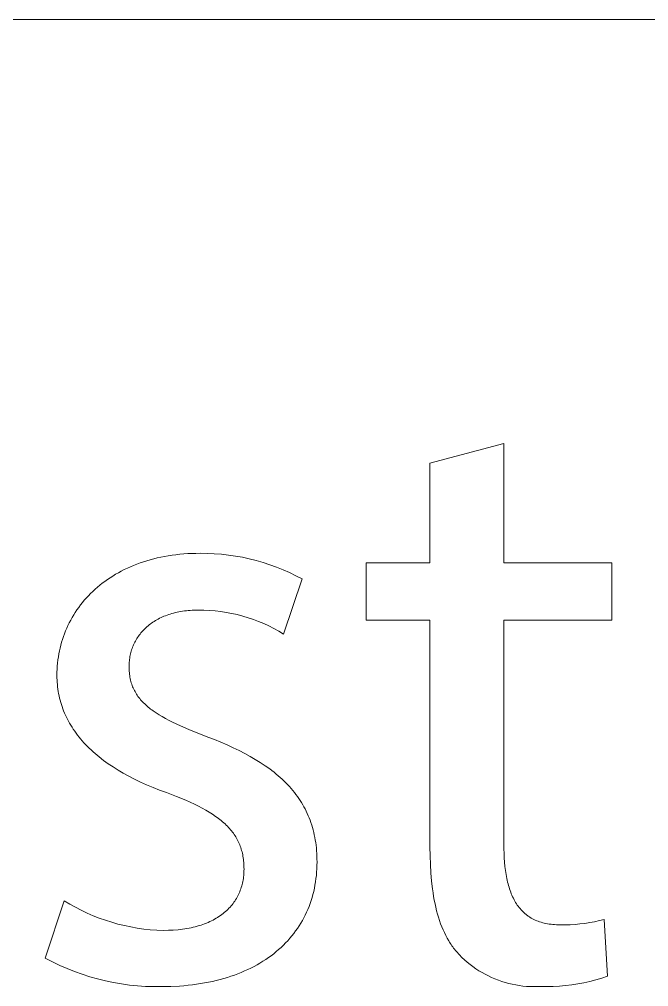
# Model space of a CAD drawing. Header units: millimetres. Extents: x -1480 to 5249, y -840 to 3860.
# Drawn here: x 3903.7 to 3953.2, y -728.3 to -652.3 of the extents above; entities that cross this region are included whole.
import ezdxf

# ---------------------------------------------------------------- set-up
doc = ezdxf.new("R2010")
doc.units = ezdxf.units.MM
doc.header["$MEASUREMENT"] = 0
doc.layers.add('Domyślny', color=7, linetype='Continuous', true_color=0x000000)

msp = doc.modelspace()

# ---------------------------------------------------------------- linework, layer by layer
at = {"layer": 'Domyślny', "color": 18, "lineweight": 15, "true_color": 0x000000}
for p, q in [((2706.175, -652.325), (5242.511, -652.325)), ((3935.974, -687.195), (3941.777, -685.649)), ((3941.777, -685.649), (3941.777, -695.014)), ((3935.974, -695.014), (3935.974, -687.195)), ((3915.418, -694.461), (3915.716, -694.415)), ((3915.716, -694.415), (3916.017, -694.376)), ((3916.017, -694.376), (3916.323, -694.342)), ((3916.323, -694.342), (3916.633, -694.314)), ((3916.633, -694.314), (3916.947, -694.292)), ((3916.947, -694.292), (3917.266, -694.276)), ((3917.266, -694.276), (3917.588, -694.267)), ((3917.588, -694.267), (3917.915, -694.264)), ((3917.915, -694.264), (3918.472, -694.269)), ((3918.472, -694.269), (3919.029, -694.294)), ((3919.029, -694.294), (3919.585, -694.337)), ((3919.585, -694.337), (3920.139, -694.399)), ((3920.139, -694.399), (3920.69, -694.479)), ((3912.69, -695.219), (3912.942, -695.119)), ((3912.942, -695.119), (3913.199, -695.025)), ((3913.199, -695.025), (3913.461, -694.936)), ((3913.461, -694.936), (3913.727, -694.852)), ((3913.727, -694.852), (3913.998, -694.773)), ((3913.998, -694.773), (3914.273, -694.7)), ((3914.273, -694.7), (3914.553, -694.632)), ((3914.553, -694.632), (3914.837, -694.569)), ((3914.837, -694.569), (3915.125, -694.512)), ((3915.125, -694.512), (3915.418, -694.461)), ((3920.69, -694.479), (3921.238, -694.578)), ((3921.238, -694.578), (3921.783, -694.696)), ((3921.783, -694.696), (3922.324, -694.832)), ((3922.324, -694.832), (3922.859, -694.986)), ((3922.859, -694.986), (3923.389, -695.158)), ((3923.389, -695.158), (3923.913, -695.348)), ((3930.955, -699.518), (3930.955, -695.014)), ((3930.955, -695.014), (3935.974, -695.014)), ((3941.777, -695.014), (3950.269, -695.014)), ((3950.269, -695.014), (3950.269, -699.518)), ((3911.056, -696.048), (3911.275, -695.916)), ((3911.275, -695.916), (3911.498, -695.788)), ((3911.498, -695.788), (3911.727, -695.665)), ((3911.727, -695.665), (3911.961, -695.546)), ((3911.961, -695.546), (3912.199, -695.432)), ((3912.199, -695.432), (3912.442, -695.323)), ((3912.442, -695.323), (3912.69, -695.219)), ((3923.913, -695.348), (3924.431, -695.555)), ((3924.431, -695.555), (3924.941, -695.78)), ((3924.941, -695.78), (3925.443, -696.022)), ((3910.035, -696.774), (3910.229, -696.62)), ((3910.229, -696.62), (3910.428, -696.471)), ((3910.428, -696.471), (3910.632, -696.326)), ((3910.632, -696.326), (3910.841, -696.185)), ((3910.841, -696.185), (3911.056, -696.048)), ((3925.936, -696.28), (3924.48, -700.605)), ((3925.443, -696.022), (3925.936, -696.28)), ((3909.141, -697.599), (3909.309, -697.427)), ((3909.309, -697.427), (3909.483, -697.258)), ((3909.483, -697.258), (3909.662, -697.093)), ((3909.662, -697.093), (3909.846, -696.931)), ((3909.846, -696.931), (3910.035, -696.774)), ((3908.519, -698.325), (3908.667, -698.139)), ((3908.667, -698.139), (3908.819, -697.955)), ((3908.819, -697.955), (3908.977, -697.776)), ((3908.977, -697.776), (3909.141, -697.599)), ((3907.984, -699.104), (3908.11, -698.905)), ((3908.11, -698.905), (3908.241, -698.708)), ((3908.241, -698.708), (3908.377, -698.515)), ((3908.377, -698.515), (3908.519, -698.325)), ((3915.837, -698.959), (3915.704, -698.995)), ((3915.972, -698.925), (3915.837, -698.959)), ((3916.11, -698.893), (3915.972, -698.925)), ((3916.25, -698.864), (3916.11, -698.893)), ((3916.392, -698.838), (3916.25, -698.864)), ((3916.537, -698.814), (3916.392, -698.838)), ((3916.684, -698.793), (3916.537, -698.814)), ((3916.834, -698.774), (3916.684, -698.793)), ((3916.986, -698.759), (3916.834, -698.774)), ((3917.14, -698.746), (3916.986, -698.759)), ((3917.297, -698.736), (3917.14, -698.746)), ((3917.456, -698.728), (3917.297, -698.736)), ((3917.617, -698.724), (3917.456, -698.728)), ((3917.781, -698.723), (3917.617, -698.724)), ((3918.221, -698.729), (3917.781, -698.723)), ((3918.661, -698.75), (3918.221, -698.729)), ((3919.1, -698.787), (3918.661, -698.75)), ((3919.538, -698.838), (3919.1, -698.787)), ((3919.973, -698.905), (3919.538, -698.838)), ((3920.406, -698.987), (3919.973, -698.905)), ((3907.537, -699.93), (3907.64, -699.719)), ((3907.64, -699.719), (3907.749, -699.511)), ((3907.749, -699.511), (3907.864, -699.306)), ((3907.864, -699.306), (3907.984, -699.104)), ((3914.203, -699.678), (3914.105, -699.745)), ((3914.304, -699.613), (3914.203, -699.678)), ((3914.407, -699.549), (3914.304, -699.613)), ((3914.512, -699.488), (3914.407, -699.549)), ((3914.62, -699.429), (3914.512, -699.488)), ((3914.731, -699.372), (3914.62, -699.429)), ((3914.844, -699.317), (3914.731, -699.372)), ((3914.959, -699.264), (3914.844, -699.317)), ((3915.077, -699.213), (3914.959, -699.264)), ((3915.198, -699.165), (3915.077, -699.213)), ((3915.321, -699.119), (3915.198, -699.165)), ((3915.446, -699.075), (3915.321, -699.119)), ((3915.574, -699.034), (3915.446, -699.075)), ((3915.704, -698.995), (3915.574, -699.034)), ((3920.836, -699.084), (3920.406, -698.987)), ((3921.262, -699.196), (3920.836, -699.084)), ((3921.684, -699.322), (3921.262, -699.196)), ((3922.101, -699.463), (3921.684, -699.322)), ((3922.513, -699.619), (3922.101, -699.463)), ((3922.92, -699.789), (3922.513, -699.619)), ((3935.974, -699.518), (3930.955, -699.518)), ((3935.974, -717.308), (3935.974, -699.518)), ((3950.269, -699.518), (3941.777, -699.518)), ((3941.777, -699.518), (3941.777, -717.106)), ((3907.26, -700.578), (3907.347, -700.359)), ((3907.347, -700.359), (3907.439, -700.143)), ((3907.439, -700.143), (3907.537, -699.93)), ((3913.34, -700.433), (3913.268, -700.518)), ((3913.415, -700.35), (3913.34, -700.433)), ((3913.492, -700.268), (3913.415, -700.35)), ((3913.572, -700.188), (3913.492, -700.268)), ((3913.654, -700.11), (3913.572, -700.188)), ((3913.739, -700.033), (3913.654, -700.11)), ((3913.827, -699.959), (3913.739, -700.033)), ((3913.917, -699.886), (3913.827, -699.959)), ((3914.01, -699.815), (3913.917, -699.886)), ((3914.105, -699.745), (3914.01, -699.815)), ((3923.32, -699.972), (3922.92, -699.789)), ((3923.714, -700.169), (3923.32, -699.972)), ((3924.101, -700.38), (3923.714, -700.169)), ((3924.48, -700.605), (3924.101, -700.38)), ((3906.972, -701.475), (3907.036, -701.247)), ((3907.036, -701.247), (3907.105, -701.022)), ((3907.105, -701.022), (3907.18, -700.798)), ((3907.18, -700.798), (3907.26, -700.578)), ((3912.786, -701.249), (3912.738, -701.346)), ((3912.837, -701.153), (3912.786, -701.249)), ((3912.89, -701.058), (3912.837, -701.153)), ((3912.947, -700.964), (3912.89, -701.058)), ((3913.006, -700.872), (3912.947, -700.964)), ((3913.067, -700.781), (3913.006, -700.872)), ((3913.131, -700.692), (3913.067, -700.781)), ((3913.198, -700.604), (3913.131, -700.692)), ((3913.268, -700.518), (3913.198, -700.604)), ((3906.818, -702.17), (3906.863, -701.936)), ((3906.863, -701.936), (3906.915, -701.704)), ((3906.915, -701.704), (3906.972, -701.475)), ((3912.505, -701.955), (3912.476, -702.06)), ((3912.537, -701.851), (3912.505, -701.955)), ((3912.572, -701.748), (3912.537, -701.851)), ((3912.609, -701.646), (3912.572, -701.748)), ((3912.649, -701.545), (3912.609, -701.646)), ((3912.692, -701.445), (3912.649, -701.545)), ((3912.738, -701.346), (3912.692, -701.445)), ((3906.717, -702.882), (3906.744, -702.643)), ((3906.744, -702.643), (3906.778, -702.405)), ((3906.778, -702.405), (3906.818, -702.17)), ((3912.359, -702.71), (3912.349, -702.821)), ((3912.371, -702.6), (3912.359, -702.71)), ((3912.387, -702.49), (3912.371, -702.6)), ((3912.405, -702.381), (3912.387, -702.49)), ((3912.426, -702.273), (3912.405, -702.381)), ((3912.45, -702.166), (3912.426, -702.273)), ((3912.476, -702.06), (3912.45, -702.166)), ((3906.671, -703.608), (3906.68, -703.365)), ((3906.68, -703.365), (3906.695, -703.122)), ((3906.695, -703.122), (3906.717, -702.882)), ((3912.338, -703.046), (3912.336, -703.159)), ((3912.336, -703.159), (3912.338, -703.285)), ((3912.342, -702.933), (3912.338, -703.046)), ((3912.338, -703.285), (3912.342, -703.409)), ((3912.349, -702.821), (3912.342, -702.933)), ((3912.342, -703.409), (3912.349, -703.53)), ((3912.349, -703.53), (3912.359, -703.65)), ((3906.668, -703.853), (3906.671, -703.608)), ((3906.67, -704.036), (3906.668, -703.853)), ((3906.676, -704.217), (3906.67, -704.036)), ((3906.686, -704.397), (3906.676, -704.217)), ((3912.359, -703.65), (3912.372, -703.768)), ((3912.372, -703.768), (3912.387, -703.883)), ((3912.387, -703.883), (3912.406, -703.997)), ((3912.406, -703.997), (3912.427, -704.109)), ((3912.427, -704.109), (3912.452, -704.219)), ((3912.452, -704.219), (3912.479, -704.327)), ((3906.7, -704.576), (3906.686, -704.397)), ((3906.719, -704.755), (3906.7, -704.576)), ((3906.741, -704.932), (3906.719, -704.755)), ((3906.768, -705.108), (3906.741, -704.932)), ((3912.479, -704.327), (3912.509, -704.433)), ((3912.509, -704.433), (3912.542, -704.538)), ((3912.542, -704.538), (3912.578, -704.641)), ((3912.578, -704.641), (3912.617, -704.742)), ((3912.617, -704.742), (3912.659, -704.842)), ((3912.659, -704.842), (3912.704, -704.94)), ((3912.704, -704.94), (3912.752, -705.037)), ((3912.752, -705.037), (3912.802, -705.132)), ((3906.798, -705.283), (3906.768, -705.108)), ((3906.833, -705.457), (3906.798, -705.283)), ((3906.872, -705.63), (3906.833, -705.457)), ((3906.915, -705.802), (3906.872, -705.63)), ((3906.962, -705.972), (3906.915, -705.802)), ((3912.802, -705.132), (3912.856, -705.226)), ((3912.856, -705.226), (3912.913, -705.319)), ((3912.913, -705.319), (3912.973, -705.41)), ((3912.973, -705.41), (3913.036, -705.5)), ((3913.036, -705.5), (3913.102, -705.588)), ((3913.102, -705.588), (3913.17, -705.676)), ((3913.17, -705.676), (3913.242, -705.762)), ((3913.242, -705.762), (3913.317, -705.847)), ((3907.014, -706.142), (3906.962, -705.972)), ((3907.069, -706.31), (3907.014, -706.142)), ((3907.129, -706.478), (3907.069, -706.31)), ((3907.193, -706.644), (3907.129, -706.478)), ((3913.317, -705.847), (3913.395, -705.931)), ((3913.395, -705.931), (3913.476, -706.015)), ((3913.476, -706.015), (3913.561, -706.097)), ((3913.561, -706.097), (3913.648, -706.178)), ((3913.648, -706.178), (3913.738, -706.258)), ((3913.738, -706.258), (3913.832, -706.338)), ((3913.832, -706.338), (3913.928, -706.416)), ((3913.928, -706.416), (3914.028, -706.494)), ((3914.028, -706.494), (3914.131, -706.571)), ((3914.131, -706.571), (3914.237, -706.648)), ((3907.261, -706.809), (3907.193, -706.644)), ((3907.333, -706.973), (3907.261, -706.809)), ((3907.409, -707.135), (3907.333, -706.973)), ((3907.49, -707.297), (3907.409, -707.135)), ((3907.575, -707.457), (3907.49, -707.297)), ((3914.237, -706.648), (3914.459, -706.799)), ((3914.459, -706.799), (3914.693, -706.948)), ((3914.693, -706.948), (3914.94, -707.095)), ((3914.94, -707.095), (3915.2, -707.241)), ((3915.2, -707.241), (3915.472, -707.385)), ((3907.663, -707.616), (3907.575, -707.457)), ((3907.757, -707.774), (3907.663, -707.616)), ((3907.854, -707.931), (3907.757, -707.774)), ((3907.955, -708.086), (3907.854, -707.931)), ((3908.061, -708.24), (3907.955, -708.086)), ((3915.472, -707.385), (3915.758, -707.529)), ((3915.758, -707.529), (3916.369, -707.816)), ((3916.369, -707.816), (3917.032, -708.103)), ((3908.171, -708.393), (3908.061, -708.24)), ((3908.285, -708.545), (3908.171, -708.393)), ((3908.404, -708.695), (3908.285, -708.545)), ((3908.527, -708.844), (3908.404, -708.695)), ((3908.654, -708.992), (3908.527, -708.844)), ((3917.032, -708.103), (3918.52, -708.693)), ((3918.52, -708.693), (3919.043, -708.897)), ((3908.785, -709.138), (3908.654, -708.992)), ((3908.92, -709.283), (3908.785, -709.138)), ((3909.06, -709.427), (3908.92, -709.283)), ((3909.204, -709.569), (3909.06, -709.427)), ((3909.353, -709.71), (3909.204, -709.569)), ((3919.043, -708.897), (3919.551, -709.104)), ((3919.551, -709.104), (3920.042, -709.317)), ((3920.042, -709.317), (3920.516, -709.534)), ((3920.516, -709.534), (3920.975, -709.756)), ((3909.505, -709.85), (3909.353, -709.71)), ((3909.662, -709.988), (3909.505, -709.85)), ((3909.824, -710.125), (3909.662, -709.988)), ((3909.989, -710.261), (3909.824, -710.125)), ((3910.333, -710.527), (3909.989, -710.261)), ((3920.975, -709.756), (3921.417, -709.983)), ((3921.417, -709.983), (3921.843, -710.215)), ((3921.843, -710.215), (3922.252, -710.453)), ((3910.695, -710.788), (3910.333, -710.527)), ((3911.073, -711.043), (3910.695, -710.788)), ((3911.469, -711.292), (3911.073, -711.043)), ((3922.252, -710.453), (3922.645, -710.697)), ((3922.645, -710.697), (3923.022, -710.947)), ((3923.022, -710.947), (3923.383, -711.204)), ((3911.883, -711.535), (3911.469, -711.292)), ((3912.314, -711.772), (3911.883, -711.535)), ((3912.763, -712.003), (3912.314, -711.772)), ((3923.383, -711.204), (3923.556, -711.335)), ((3923.556, -711.335), (3923.726, -711.467)), ((3923.726, -711.467), (3923.892, -711.601)), ((3923.892, -711.601), (3924.054, -711.737)), ((3924.054, -711.737), (3924.211, -711.875)), ((3924.211, -711.875), (3924.364, -712.015)), ((3913.229, -712.228), (3912.763, -712.003)), ((3913.713, -712.446), (3913.229, -712.228)), ((3914.215, -712.658), (3913.713, -712.446)), ((3924.364, -712.015), (3924.514, -712.156)), ((3924.514, -712.156), (3924.659, -712.299)), ((3924.659, -712.299), (3924.8, -712.444)), ((3924.8, -712.444), (3924.936, -712.591)), ((3924.936, -712.591), (3925.069, -712.741)), ((3914.734, -712.863), (3914.215, -712.658)), ((3915.271, -713.062), (3914.734, -712.863)), ((3916.063, -713.364), (3915.271, -713.062)), ((3916.794, -713.667), (3916.063, -713.364)), ((3925.069, -712.741), (3925.198, -712.892)), ((3925.198, -712.892), (3925.322, -713.045)), ((3925.322, -713.045), (3925.442, -713.2)), ((3925.442, -713.2), (3925.558, -713.357)), ((3925.558, -713.357), (3925.67, -713.517)), ((3917.137, -713.82), (3916.794, -713.667)), ((3917.464, -713.973), (3917.137, -713.82)), ((3917.778, -714.128), (3917.464, -713.973)), ((3918.076, -714.284), (3917.778, -714.128)), ((3925.67, -713.517), (3925.777, -713.678)), ((3925.777, -713.678), (3925.881, -713.842)), ((3925.881, -713.842), (3925.98, -714.008)), ((3925.98, -714.008), (3926.075, -714.176)), ((3926.075, -714.176), (3926.166, -714.346)), ((3918.361, -714.441), (3918.076, -714.284)), ((3918.631, -714.601), (3918.361, -714.441)), ((3918.887, -714.762), (3918.631, -714.601)), ((3919.129, -714.926), (3918.887, -714.762)), ((3919.246, -715.009), (3919.129, -714.926)), ((3926.166, -714.346), (3926.253, -714.519)), ((3926.253, -714.519), (3926.335, -714.694)), ((3926.335, -714.694), (3926.414, -714.872)), ((3926.414, -714.872), (3926.488, -715.052)), ((3919.358, -715.093), (3919.246, -715.009)), ((3919.468, -715.177), (3919.358, -715.093)), ((3919.574, -715.262), (3919.468, -715.177)), ((3919.677, -715.348), (3919.574, -715.262)), ((3919.776, -715.435), (3919.677, -715.348)), ((3919.872, -715.522), (3919.776, -715.435)), ((3919.965, -715.611), (3919.872, -715.522)), ((3920.055, -715.7), (3919.965, -715.611)), ((3926.488, -715.052), (3926.558, -715.234)), ((3926.558, -715.234), (3926.623, -715.419)), ((3926.623, -715.419), (3926.685, -715.606)), ((3926.685, -715.606), (3926.742, -715.796)), ((3920.142, -715.79), (3920.055, -715.7)), ((3920.225, -715.881), (3920.142, -715.79)), ((3920.305, -715.973), (3920.225, -715.881)), ((3920.382, -716.066), (3920.305, -715.973)), ((3920.456, -716.16), (3920.382, -716.066)), ((3920.527, -716.255), (3920.456, -716.16)), ((3920.595, -716.351), (3920.527, -716.255)), ((3920.66, -716.449), (3920.595, -716.351)), ((3920.722, -716.547), (3920.66, -716.449)), ((3926.742, -715.796), (3926.795, -715.988)), ((3926.795, -715.988), (3926.844, -716.183)), ((3926.844, -716.183), (3926.889, -716.381)), ((3926.889, -716.381), (3926.929, -716.581)), ((3920.781, -716.647), (3920.722, -716.547)), ((3920.837, -716.748), (3920.781, -716.647)), ((3920.89, -716.85), (3920.837, -716.748)), ((3920.94, -716.954), (3920.89, -716.85)), ((3920.987, -717.058), (3920.94, -716.954)), ((3921.031, -717.164), (3920.987, -717.058)), ((3921.072, -717.272), (3921.031, -717.164)), ((3926.929, -716.581), (3926.965, -716.784)), ((3926.965, -716.784), (3926.997, -716.989)), ((3926.997, -716.989), (3927.025, -717.197)), ((3927.025, -717.197), (3927.048, -717.409)), ((3941.777, -717.106), (3941.78, -717.479)), ((3921.111, -717.381), (3921.072, -717.272)), ((3921.147, -717.491), (3921.111, -717.381)), ((3921.18, -717.602), (3921.147, -717.491)), ((3921.21, -717.716), (3921.18, -717.602)), ((3921.237, -717.83), (3921.21, -717.716)), ((3921.262, -717.946), (3921.237, -717.83)), ((3921.284, -718.064), (3921.262, -717.946)), ((3927.048, -717.409), (3927.067, -717.622)), ((3927.067, -717.622), (3927.082, -717.839)), ((3927.082, -717.839), (3927.093, -718.059)), ((3935.981, -718.015), (3935.974, -717.308)), ((3941.78, -717.479), (3941.791, -717.842)), ((3941.791, -717.842), (3941.808, -718.194)), ((3921.303, -718.184), (3921.284, -718.064)), ((3921.32, -718.305), (3921.303, -718.184)), ((3921.334, -718.427), (3921.32, -718.305)), ((3921.345, -718.552), (3921.334, -718.427)), ((3921.354, -718.678), (3921.345, -718.552)), ((3921.361, -718.806), (3921.354, -718.678)), ((3927.093, -718.059), (3927.099, -718.281)), ((3927.101, -718.507), (3927.098, -718.774)), ((3927.099, -718.281), (3927.101, -718.507)), ((3936.004, -718.701), (3935.981, -718.015)), ((3936.043, -719.364), (3936.004, -718.701)), ((3941.808, -718.194), (3941.833, -718.537)), ((3941.833, -718.537), (3941.866, -718.868)), ((3921.342, -719.564), (3921.352, -719.441)), ((3921.352, -719.441), (3921.36, -719.317)), ((3921.36, -719.317), (3921.364, -719.192)), ((3921.364, -718.935), (3921.361, -718.806)), ((3921.366, -719.067), (3921.364, -718.935)), ((3921.364, -719.192), (3921.366, -719.067)), ((3927.072, -719.302), (3927.049, -719.562)), ((3927.088, -719.039), (3927.072, -719.302)), ((3927.098, -718.774), (3927.088, -719.039)), ((3936.098, -720.005), (3936.043, -719.364)), ((3941.866, -718.868), (3941.906, -719.189)), ((3941.906, -719.189), (3941.954, -719.499)), ((3921.217, -720.28), (3921.245, -720.163)), ((3921.245, -720.163), (3921.271, -720.046)), ((3921.271, -720.046), (3921.293, -719.927)), ((3921.293, -719.927), (3921.312, -719.807)), ((3921.312, -719.807), (3921.329, -719.686)), ((3921.329, -719.686), (3921.342, -719.564)), ((3926.984, -720.073), (3926.942, -720.325)), ((3927.02, -719.819), (3926.984, -720.073)), ((3927.049, -719.562), (3927.02, -719.819)), ((3936.171, -720.623), (3936.098, -720.005)), ((3941.954, -719.499), (3942.01, -719.798)), ((3942.01, -719.798), (3942.041, -719.944)), ((3942.041, -719.944), (3942.074, -720.087)), ((3942.074, -720.087), (3942.11, -720.227)), ((3942.11, -720.227), (3942.147, -720.364)), ((3920.933, -721.061), (3920.983, -720.954)), ((3920.983, -720.954), (3921.03, -720.845)), ((3921.03, -720.845), (3921.073, -720.734)), ((3921.073, -720.734), (3921.114, -720.623)), ((3921.114, -720.623), (3921.151, -720.51)), ((3921.151, -720.51), (3921.185, -720.395)), ((3921.185, -720.395), (3921.217, -720.28)), ((3926.839, -720.82), (3926.778, -721.063)), ((3926.894, -720.574), (3926.839, -720.82)), ((3926.942, -720.325), (3926.894, -720.574)), ((3936.214, -720.923), (3936.171, -720.623)), ((3936.261, -721.218), (3936.214, -720.923)), ((3942.147, -720.364), (3942.186, -720.498)), ((3942.186, -720.498), (3942.228, -720.63)), ((3942.228, -720.63), (3942.272, -720.759)), ((3942.272, -720.759), (3942.318, -720.885)), ((3942.318, -720.885), (3942.366, -721.008)), ((3942.366, -721.008), (3942.417, -721.128)), ((3905.749, -726.057), (3907.228, -721.554)), ((3907.228, -721.554), (3907.669, -721.82)), ((3920.425, -721.868), (3920.5, -721.772)), ((3920.5, -721.772), (3920.571, -721.676)), ((3920.571, -721.676), (3920.639, -721.577)), ((3920.639, -721.577), (3920.704, -721.477)), ((3920.704, -721.477), (3920.766, -721.375)), ((3920.766, -721.375), (3920.825, -721.272)), ((3920.825, -721.272), (3920.881, -721.167)), ((3920.881, -721.167), (3920.933, -721.061)), ((3926.557, -721.774), (3926.471, -722.005)), ((3926.637, -721.54), (3926.557, -721.774)), ((3926.711, -721.303), (3926.637, -721.54)), ((3926.778, -721.063), (3926.711, -721.303)), ((3936.313, -721.506), (3936.261, -721.218)), ((3936.37, -721.788), (3936.313, -721.506)), ((3942.417, -721.128), (3942.47, -721.246)), ((3942.47, -721.246), (3942.525, -721.36)), ((3942.525, -721.36), (3942.582, -721.472)), ((3942.582, -721.472), (3942.642, -721.58)), ((3942.642, -721.58), (3942.704, -721.686)), ((3942.704, -721.686), (3942.768, -721.789)), ((3907.669, -721.82), (3908.118, -722.071)), ((3908.118, -722.071), (3908.576, -722.306)), ((3908.576, -722.306), (3909.041, -722.527)), ((3909.041, -722.527), (3909.513, -722.731)), ((3919.717, -722.564), (3919.817, -722.483)), ((3919.817, -722.483), (3919.913, -722.401)), ((3919.913, -722.401), (3920.006, -722.317)), ((3920.006, -722.317), (3920.096, -722.231)), ((3920.096, -722.231), (3920.183, -722.143)), ((3920.183, -722.143), (3920.267, -722.053)), ((3920.267, -722.053), (3920.348, -721.961)), ((3920.348, -721.961), (3920.425, -721.868)), ((3926.28, -722.456), (3926.176, -722.677)), ((3926.379, -722.232), (3926.28, -722.456)), ((3926.471, -722.005), (3926.379, -722.232)), ((3936.431, -722.065), (3936.37, -721.788)), ((3936.498, -722.335), (3936.431, -722.065)), ((3936.569, -722.599), (3936.498, -722.335)), ((3942.768, -721.789), (3942.835, -721.889)), ((3942.835, -721.889), (3942.904, -721.986)), ((3942.904, -721.986), (3942.976, -722.08)), ((3942.976, -722.08), (3943.05, -722.171)), ((3943.05, -722.171), (3943.127, -722.258)), ((3943.127, -722.258), (3943.206, -722.343)), ((3943.206, -722.343), (3943.288, -722.425)), ((3943.288, -722.425), (3943.372, -722.504)), ((3943.372, -722.504), (3943.459, -722.58)), ((3909.513, -722.731), (3909.993, -722.919)), ((3909.993, -722.919), (3910.478, -723.092)), ((3910.478, -723.092), (3910.968, -723.247)), ((3910.968, -723.247), (3911.464, -723.386)), ((3918.412, -723.308), (3918.546, -723.252)), ((3918.546, -723.252), (3918.678, -723.193)), ((3918.678, -723.193), (3918.806, -723.132)), ((3918.806, -723.132), (3918.931, -723.069)), ((3918.931, -723.069), (3919.053, -723.003)), ((3919.053, -723.003), (3919.172, -722.935)), ((3919.172, -722.935), (3919.287, -722.865)), ((3919.287, -722.865), (3919.4, -722.793)), ((3919.4, -722.793), (3919.509, -722.719)), ((3919.509, -722.719), (3919.615, -722.642)), ((3919.615, -722.642), (3919.717, -722.564)), ((3925.949, -723.108), (3925.826, -723.319)), ((3926.065, -722.894), (3925.949, -723.108)), ((3926.176, -722.677), (3926.065, -722.894)), ((3936.645, -722.857), (3936.569, -722.599)), ((3936.727, -723.109), (3936.645, -722.857)), ((3936.813, -723.355), (3936.727, -723.109)), ((3943.459, -722.58), (3943.503, -722.617)), ((3943.503, -722.617), (3943.548, -722.652)), ((3943.548, -722.652), (3943.594, -722.688)), ((3943.594, -722.688), (3943.64, -722.722)), ((3943.64, -722.722), (3943.687, -722.756)), ((3943.687, -722.756), (3943.735, -722.789)), ((3943.735, -722.789), (3943.783, -722.821)), ((3943.783, -722.821), (3943.832, -722.852)), ((3943.832, -722.852), (3943.932, -722.912)), ((3943.932, -722.912), (3944.035, -722.969)), ((3944.035, -722.969), (3944.14, -723.023)), ((3944.14, -723.023), (3944.248, -723.074)), ((3944.248, -723.074), (3944.359, -723.122)), ((3944.359, -723.122), (3944.473, -723.166)), ((3944.473, -723.166), (3944.589, -723.207)), ((3944.589, -723.207), (3944.708, -723.245)), ((3944.708, -723.245), (3944.83, -723.28)), ((3944.83, -723.28), (3944.955, -723.312)), ((3948.146, -723.333), (3948.529, -723.273)), ((3948.529, -723.273), (3948.91, -723.201)), ((3948.91, -723.201), (3949.288, -723.117)), ((3949.288, -723.117), (3949.664, -723.021)), ((3949.664, -723.021), (3949.932, -727.48)), ((3911.464, -723.386), (3911.964, -723.509)), ((3911.964, -723.509), (3912.468, -723.614)), ((3912.468, -723.614), (3912.975, -723.702)), ((3912.975, -723.702), (3913.485, -723.774)), ((3913.485, -723.774), (3913.997, -723.828)), ((3913.997, -723.828), (3914.51, -723.864)), ((3914.51, -723.864), (3915.025, -723.884)), ((3915.025, -723.884), (3915.424, -723.878)), ((3915.424, -723.878), (3915.809, -723.859)), ((3915.809, -723.859), (3916.18, -723.829)), ((3916.18, -723.829), (3916.361, -723.809)), ((3916.361, -723.809), (3916.539, -723.787)), ((3916.539, -723.787), (3916.713, -723.762)), ((3916.713, -723.762), (3916.884, -723.734)), ((3916.884, -723.734), (3917.052, -723.703)), ((3917.052, -723.703), (3917.216, -723.67)), ((3917.216, -723.67), (3917.377, -723.633)), ((3917.377, -723.633), (3917.534, -723.595)), ((3917.534, -723.595), (3917.689, -723.553)), ((3917.689, -723.553), (3917.84, -723.509)), ((3917.84, -723.509), (3917.988, -723.463)), ((3917.988, -723.463), (3918.132, -723.414)), ((3918.132, -723.414), (3918.274, -723.362)), ((3918.274, -723.362), (3918.412, -723.308)), ((3925.422, -723.929), (3925.276, -724.125)), ((3925.563, -723.729), (3925.422, -723.929)), ((3925.698, -723.526), (3925.563, -723.729)), ((3925.826, -723.319), (3925.698, -723.526)), ((3936.905, -723.594), (3936.813, -723.355)), ((3937.002, -723.827), (3936.905, -723.594)), ((3937.104, -724.054), (3937.002, -723.827)), ((3937.212, -724.274), (3937.104, -724.054)), ((3944.955, -723.312), (3945.083, -723.34)), ((3945.083, -723.34), (3945.214, -723.365)), ((3945.214, -723.365), (3945.348, -723.387)), ((3945.348, -723.387), (3945.485, -723.405)), ((3945.485, -723.405), (3945.624, -723.42)), ((3945.624, -723.42), (3945.767, -723.432)), ((3945.767, -723.432), (3945.913, -723.44)), ((3945.913, -723.44), (3946.061, -723.445)), ((3946.061, -723.445), (3946.213, -723.447)), ((3946.213, -723.447), (3946.601, -723.449)), ((3946.601, -723.449), (3946.988, -723.438)), ((3946.988, -723.438), (3947.375, -723.416)), ((3947.375, -723.416), (3947.761, -723.38)), ((3947.761, -723.38), (3948.146, -723.333)), ((3924.801, -724.69), (3924.631, -724.871)), ((3924.965, -724.506), (3924.801, -724.69)), ((3925.124, -724.317), (3924.965, -724.506)), ((3925.276, -724.125), (3925.124, -724.317)), ((3937.326, -724.488), (3937.212, -724.274)), ((3937.445, -724.695), (3937.326, -724.488)), ((3937.506, -724.796), (3937.445, -724.695)), ((3937.569, -724.896), (3937.506, -724.796)), ((3923.895, -725.553), (3923.696, -725.713)), ((3924.087, -725.389), (3923.895, -725.553)), ((3924.274, -725.22), (3924.087, -725.389)), ((3924.456, -725.048), (3924.274, -725.22)), ((3924.631, -724.871), (3924.456, -725.048)), ((3937.634, -724.994), (3937.569, -724.896)), ((3937.7, -725.09), (3937.634, -724.994)), ((3937.768, -725.185), (3937.7, -725.09)), ((3937.836, -725.277), (3937.768, -725.185)), ((3937.907, -725.369), (3937.836, -725.277)), ((3937.979, -725.458), (3937.907, -725.369)), ((3938.052, -725.546), (3937.979, -725.458)), ((3938.127, -725.632), (3938.052, -725.546)), ((3906.311, -726.352), (3905.749, -726.057)), ((3922.846, -726.311), (3922.62, -726.449)), ((3923.067, -726.168), (3922.846, -726.311)), ((3923.282, -726.021), (3923.067, -726.168)), ((3923.492, -725.869), (3923.282, -726.021)), ((3923.696, -725.713), (3923.492, -725.869)), ((3938.204, -725.717), (3938.127, -725.632)), ((3938.282, -725.799), (3938.204, -725.717)), ((3938.482, -726), (3938.282, -725.799)), ((3938.69, -726.193), (3938.482, -726)), ((3938.904, -726.379), (3938.69, -726.193)), ((3906.883, -726.628), (3906.311, -726.352)), ((3907.463, -726.883), (3906.883, -726.628)), ((3908.053, -727.118), (3907.463, -726.883)), ((3921.407, -727.072), (3921.148, -727.182)), ((3921.66, -726.957), (3921.407, -727.072)), ((3921.908, -726.837), (3921.66, -726.957)), ((3922.151, -726.712), (3921.908, -726.837)), ((3922.388, -726.583), (3922.151, -726.712)), ((3922.62, -726.449), (3922.388, -726.583)), ((3939.124, -726.558), (3938.904, -726.379)), ((3939.351, -726.729), (3939.124, -726.558)), ((3939.583, -726.892), (3939.351, -726.729)), ((3939.821, -727.047), (3939.583, -726.892)), ((3940.064, -727.193), (3939.821, -727.047)), ((3908.65, -727.333), (3908.053, -727.118)), ((3909.255, -727.526), (3908.65, -727.333)), ((3909.865, -727.699), (3909.255, -727.526)), ((3910.482, -727.85), (3909.865, -727.699)), ((3911.103, -727.979), (3910.482, -727.85)), ((3919.188, -727.816), (3918.888, -727.886)), ((3919.484, -727.74), (3919.188, -727.816)), ((3919.774, -727.66), (3919.484, -727.74)), ((3920.059, -727.574), (3919.774, -727.66)), ((3920.339, -727.484), (3920.059, -727.574)), ((3920.614, -727.388), (3920.339, -727.484)), ((3920.884, -727.288), (3920.614, -727.388)), ((3921.148, -727.182), (3920.884, -727.288)), ((3940.311, -727.331), (3940.064, -727.193)), ((3940.564, -727.461), (3940.311, -727.331)), ((3940.821, -727.581), (3940.564, -727.461)), ((3941.081, -727.693), (3940.821, -727.581)), ((3941.346, -727.796), (3941.081, -727.693)), ((3941.614, -727.889), (3941.346, -727.796)), ((3949.008, -727.773), (3948.538, -727.895)), ((3949.473, -727.634), (3949.008, -727.773)), ((3949.932, -727.48), (3949.473, -727.634)), ((3911.728, -728.087), (3911.103, -727.979)), ((3912.357, -728.173), (3911.728, -728.087)), ((3912.988, -728.237), (3912.357, -728.173)), ((3913.622, -728.279), (3912.988, -728.237)), ((3914.256, -728.3), (3913.622, -728.279)), ((3914.89, -728.298), (3914.256, -728.3)), ((3915.606, -728.286), (3914.89, -728.298)), ((3916.301, -728.251), (3915.606, -728.286)), ((3916.642, -728.225), (3916.301, -728.251)), ((3916.978, -728.193), (3916.642, -728.225)), ((3917.309, -728.155), (3916.978, -728.193)), ((3917.634, -728.112), (3917.309, -728.155)), ((3917.955, -728.064), (3917.634, -728.112)), ((3918.271, -728.01), (3917.955, -728.064)), ((3918.582, -727.95), (3918.271, -728.01)), ((3918.888, -727.886), (3918.582, -727.95)), ((3941.884, -727.973), (3941.614, -727.889)), ((3942.158, -728.048), (3941.884, -727.973)), ((3942.434, -728.113), (3942.158, -728.048)), ((3942.712, -728.169), (3942.434, -728.113)), ((3942.992, -728.215), (3942.712, -728.169)), ((3943.273, -728.251), (3942.992, -728.215)), ((3943.556, -728.278), (3943.273, -728.251)), ((3943.839, -728.295), (3943.556, -728.278)), ((3944.123, -728.302), (3943.839, -728.295)), ((3944.406, -728.299), (3944.123, -728.302)), ((3944.69, -728.286), (3944.406, -728.299)), ((3945.175, -728.295), (3944.69, -728.286)), ((3945.66, -728.288), (3945.175, -728.295)), ((3946.144, -728.264), (3945.66, -728.288)), ((3946.627, -728.223), (3946.144, -728.264)), ((3947.109, -728.165), (3946.627, -728.223)), ((3947.589, -728.092), (3947.109, -728.165)), ((3948.065, -728.002), (3947.589, -728.092)), ((3948.538, -727.895), (3948.065, -728.002))]:
    msp.add_line(p, q, dxfattribs=at)

doc.saveas('drawing.dxf')
